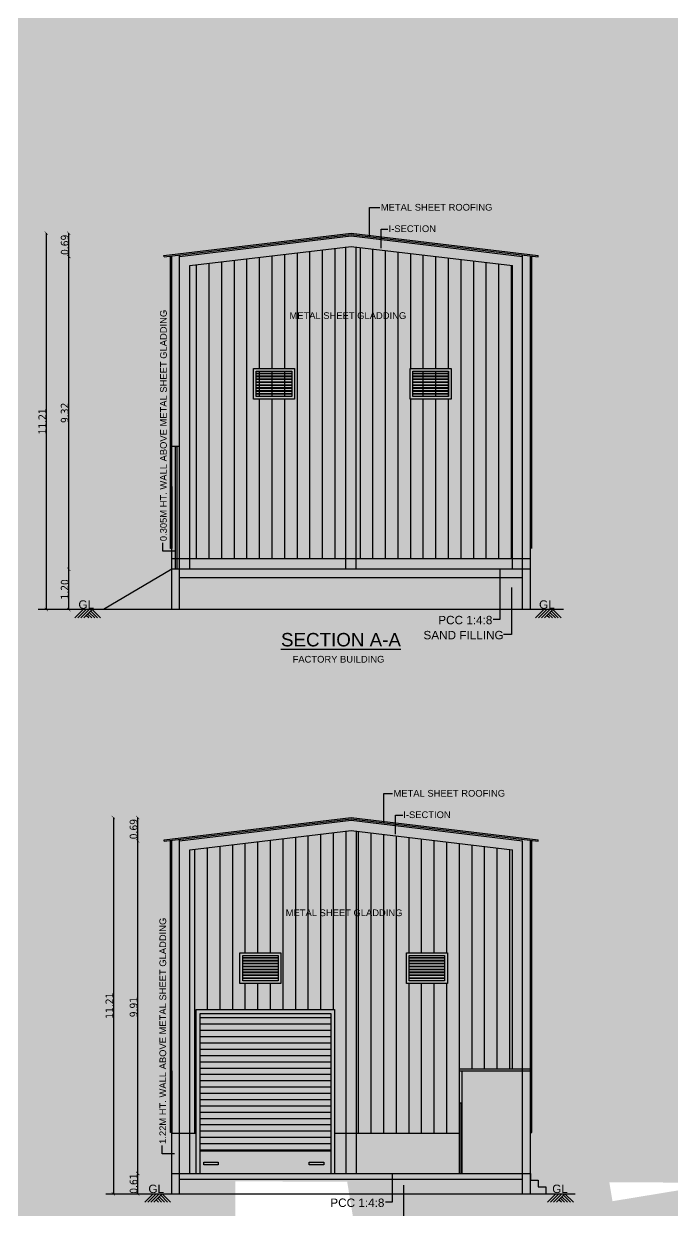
# Model space of a CAD drawing. Header units: metres. Extents: x 0 to 11269, y -5244 to -4054.
# Drawn here: x 10422.86 to 10442.17, y -4848.53 to -4813.19 of the extents above; entities that cross this region are included whole.
import ezdxf

# ---------------------------------------------------------------- set-up
doc = ezdxf.new("R2010")
doc.units = ezdxf.units.M
doc.header["$MEASUREMENT"] = 0
doc.header["$PDMODE"] = 2
doc.linetypes.add('HIDDEN', pattern=[0.375, 0.25, -0.125])
for name, color, linetype in [('2CON', 5, 'Continuous'), ('3CON', 3, 'Continuous'), ('BOUNDARY', 6, 'Continuous'), ('DIM', 3, 'Continuous'), ('TEX', 2, 'Continuous')]:
    doc.layers.add(name, color=color, linetype=linetype)
doc.styles.get("Standard").update_dxf_attribs({"font": 'arial.ttf'})
doc.styles.add('STYLE1', font='tahoma.ttf', dxfattribs={"height": 0.23})
doc.styles.add('SUBBU3', font='swissl.ttf', dxfattribs={"width": 0.8})
doc.dimstyles.new('300', dxfattribs={"dimscale": 0.1, "dimtxt": 500, "dimasz": 2000, "dimexe": 400, "dimexo": 1500, "dimgap": 0, "dimtad": 1, "dimlfac": 0.001, "dimzin": 0, "dimdsep": 46, "dimtxsty": 'Standard', "dimcen": 800, "dimse1": 1, "dimse2": 1, "dimclrd": 1, "dimclre": 5, "dimclrt": 3, "dimadec": 0, "dimazin": 0, "dimtfac": 1, "dimtix": 1, "dimtofl": 0, "dimtmove": 1, "dimatfit": 3, "dimfxl": 0, "dimtolj": 1, "dimtzin": 0, "dimarcsym": 0})
doc.dimstyles.new('FLOOR PLAN', dxfattribs={"dimtxt": 0.4, "dimasz": 0.1, "dimexe": 0.18, "dimexo": 0.0625, "dimgap": 0, "dimtad": 1, "dimzin": 0, "dimdsep": 46, "dimtxsty": 'Standard', "dimblk": 'ARCHTICK', "dimcen": 0.09, "dimse1": 1, "dimse2": 1, "dimclrd": 254, "dimclrt": 3, "dimadec": 0, "dimazin": 0, "dimtfac": 1, "dimtix": 1, "dimtofl": 0, "dimtmove": 1, "dimatfit": 0, "dimfxl": 0, "dimtolj": 1, "dimtzin": 0, "dimlwd": -1, "dimarcsym": 0})
doc.dimstyles.new('GG', dxfattribs={"dimscale": 0.1, "dimtxt": 2000, "dimasz": 2000, "dimexe": 400, "dimexo": 1500, "dimgap": 0.08, "dimtad": 1, "dimlfac": 0.001, "dimzin": 0, "dimdsep": 46, "dimtxsty": 'Standard', "dimcen": 800, "dimse1": 1, "dimse2": 1, "dimclrd": 1, "dimclre": 5, "dimclrt": 3, "dimadec": 0, "dimazin": 0, "dimtfac": 1, "dimtix": 1, "dimtofl": 0, "dimtmove": 0, "dimatfit": 3, "dimfxl": 0, "dimtolj": 1, "dimtzin": 0, "dimarcsym": 0})

# ---------------------------------------------------------------- blocks, each defined once
blk = doc.blocks.new('_ArchTick')
at = {"color": 0, "lineweight": 0, "const_width": 0.15}
blk.add_lwpolyline([(-0.5, -0.5), (0.5, 0.5)], dxfattribs=at)
blk = doc.blocks.new('*D385')
at = {"layer": 'DEFPOINTS', "color": 0, "linetype": 'ByBlock', "ltscale": 100}
for p in [(10426.253, -4847.435), (10427.926, -4847.435), (10427.926, -4848.045)]:
    blk.add_point(p, dxfattribs=at)
at = {"layer": 'DIM', "color": 254, "linetype": 'HIDDEN', "ltscale": 100}
blk.add_line((10426.253, -4848.045), (10426.253, -4847.435), dxfattribs=at)
at = {"layer": 'DIM', "color": 254, "linetype": 'ByBlock', "ltscale": 100, "xscale": 0.1, "yscale": 0.1, "zscale": 0.1}
for p, rotation in [((10426.253, -4847.435), 90), ((10426.253, -4848.045), 270)]:
    blk.add_blockref('_ArchTick', p, dxfattribs=dict(at, rotation=rotation))
at = {"layer": 'DIM', "color": 3, "linetype": 'ByBlock', "ltscale": 100, "insert": (10426.133, -4847.74), "char_height": 0.23, "attachment_point": 5, "rotation": 90, "style": 'STYLE1'}
blk.add_mtext('\\A1;0.61', dxfattribs=at)
blk = doc.blocks.new('*D386')
at = {"layer": 'DEFPOINTS', "color": 0, "linetype": 'ByBlock', "ltscale": 100}
for p in [(10426.253, -4837.528), (10427.498, -4837.528), (10427.926, -4847.435)]:
    blk.add_point(p, dxfattribs=at)
at = {"layer": 'DIM', "color": 254, "linetype": 'HIDDEN', "ltscale": 100}
blk.add_line((10426.253, -4847.435), (10426.253, -4837.528), dxfattribs=at)
at = {"layer": 'DIM', "color": 254, "linetype": 'ByBlock', "ltscale": 100, "xscale": 0.1, "yscale": 0.1, "zscale": 0.1}
for p, rotation in [((10426.253, -4837.528), 90), ((10426.253, -4847.435), 270)]:
    blk.add_blockref('_ArchTick', p, dxfattribs=dict(at, rotation=rotation))
at = {"layer": 'DIM', "color": 3, "linetype": 'ByBlock', "ltscale": 100, "insert": (10426.133, -4842.482), "char_height": 0.23, "attachment_point": 5, "rotation": 90, "style": 'STYLE1'}
blk.add_mtext('\\A1;9.91', dxfattribs=at)
blk = doc.blocks.new('*D387')
at = {"layer": 'DEFPOINTS', "color": 0, "linetype": 'ByBlock', "ltscale": 100}
for p in [(10426.253, -4836.835), (10432.606, -4836.835), (10427.498, -4837.528)]:
    blk.add_point(p, dxfattribs=at)
at = {"layer": 'DIM', "color": 254, "linetype": 'HIDDEN', "ltscale": 100}
blk.add_line((10426.253, -4837.528), (10426.253, -4836.835), dxfattribs=at)
at = {"layer": 'DIM', "color": 254, "linetype": 'ByBlock', "ltscale": 100, "xscale": 0.1, "yscale": 0.1, "zscale": 0.1}
for p, rotation in [((10426.253, -4836.835), 90), ((10426.253, -4837.528), 270)]:
    blk.add_blockref('_ArchTick', p, dxfattribs=dict(at, rotation=rotation))
at = {"layer": 'DIM', "color": 3, "linetype": 'ByBlock', "ltscale": 100, "insert": (10426.133, -4837.182), "char_height": 0.23, "attachment_point": 5, "rotation": 90, "style": 'STYLE1'}
blk.add_mtext('\\A1;0.69', dxfattribs=at)
blk = doc.blocks.new('*D388')
at = {"layer": 'DEFPOINTS', "color": 0, "linetype": 'ByBlock', "ltscale": 100}
for p in [(10432.606, -4836.835), (10425.53, -4848.045), (10432.606, -4848.045)]:
    blk.add_point(p, dxfattribs=at)
at = {"layer": 'DIM', "color": 254, "linetype": 'HIDDEN', "ltscale": 100}
blk.add_line((10425.53, -4836.835), (10425.53, -4848.045), dxfattribs=at)
at = {"layer": 'DIM', "color": 254, "linetype": 'ByBlock', "ltscale": 100, "xscale": 0.1, "yscale": 0.1, "zscale": 0.1}
for p, rotation in [((10425.53, -4836.835), 90), ((10425.53, -4848.045), 270)]:
    blk.add_blockref('_ArchTick', p, dxfattribs=dict(at, rotation=rotation))
at = {"layer": 'DIM', "color": 3, "linetype": 'ByBlock', "ltscale": 100, "insert": (10425.412, -4842.44), "char_height": 0.23, "attachment_point": 5, "rotation": 90, "style": 'STYLE1'}
blk.add_mtext('\\A1;11.21', dxfattribs=at)
blk = doc.blocks.new('*D394')
at = {"layer": 'DEFPOINTS', "color": 0, "linetype": 'ByBlock', "ltscale": 100}
for p in [(10424.202, -4829.44), (10428.132, -4829.44), (10428.132, -4830.64)]:
    blk.add_point(p, dxfattribs=at)
at = {"layer": 'DIM', "color": 254, "linetype": 'HIDDEN', "ltscale": 100}
blk.add_line((10424.202, -4830.64), (10424.202, -4829.44), dxfattribs=at)
at = {"layer": 'DIM', "color": 254, "linetype": 'ByBlock', "ltscale": 100, "xscale": 0.1, "yscale": 0.1, "zscale": 0.1}
for p, rotation in [((10424.202, -4829.44), 90), ((10424.202, -4830.64), 270)]:
    blk.add_blockref('_ArchTick', p, dxfattribs=dict(at, rotation=rotation))
at = {"layer": 'DIM', "color": 3, "linetype": 'ByBlock', "ltscale": 100, "insert": (10424.082, -4830.04), "char_height": 0.23, "attachment_point": 5, "rotation": 90, "style": 'STYLE1'}
blk.add_mtext('\\A1;1.20', dxfattribs=at)
blk = doc.blocks.new('*D395')
at = {"layer": 'DEFPOINTS', "color": 0, "linetype": 'ByBlock', "ltscale": 100}
for p in [(10424.202, -4820.124), (10427.141, -4820.124), (10428.132, -4829.44)]:
    blk.add_point(p, dxfattribs=at)
at = {"layer": 'DIM', "color": 254, "linetype": 'HIDDEN', "ltscale": 100}
blk.add_line((10424.202, -4829.44), (10424.202, -4820.124), dxfattribs=at)
at = {"layer": 'DIM', "color": 254, "linetype": 'ByBlock', "ltscale": 100, "xscale": 0.1, "yscale": 0.1, "zscale": 0.1}
for p, rotation in [((10424.202, -4820.124), 90), ((10424.202, -4829.44), 270)]:
    blk.add_blockref('_ArchTick', p, dxfattribs=dict(at, rotation=rotation))
at = {"layer": 'DIM', "color": 3, "linetype": 'ByBlock', "ltscale": 100, "insert": (10424.082, -4824.782), "char_height": 0.23, "attachment_point": 5, "rotation": 90, "style": 'STYLE1'}
blk.add_mtext('\\A1;9.32', dxfattribs=at)
blk = doc.blocks.new('*D396')
at = {"layer": 'DEFPOINTS', "color": 0, "linetype": 'ByBlock', "ltscale": 100}
for p in [(10424.202, -4819.43), (10432.249, -4819.43), (10427.141, -4820.124)]:
    blk.add_point(p, dxfattribs=at)
at = {"layer": 'DIM', "color": 254, "linetype": 'HIDDEN', "ltscale": 100}
blk.add_line((10424.202, -4820.124), (10424.202, -4819.43), dxfattribs=at)
at = {"layer": 'DIM', "color": 254, "linetype": 'ByBlock', "ltscale": 100, "xscale": 0.1, "yscale": 0.1, "zscale": 0.1}
for p, rotation in [((10424.202, -4819.43), 90), ((10424.202, -4820.124), 270)]:
    blk.add_blockref('_ArchTick', p, dxfattribs=dict(at, rotation=rotation))
at = {"layer": 'DIM', "color": 3, "linetype": 'ByBlock', "ltscale": 100, "insert": (10424.082, -4819.777), "char_height": 0.23, "attachment_point": 5, "rotation": 90, "style": 'STYLE1'}
blk.add_mtext('\\A1;0.69', dxfattribs=at)
blk = doc.blocks.new('*D397')
at = {"layer": 'DEFPOINTS', "color": 0, "linetype": 'ByBlock', "ltscale": 100}
for p in [(10432.539, -4819.43), (10423.531, -4830.64), (10432.539, -4830.64)]:
    blk.add_point(p, dxfattribs=at)
at = {"layer": 'DIM', "color": 254, "linetype": 'HIDDEN', "ltscale": 100}
blk.add_line((10423.531, -4819.43), (10423.531, -4830.64), dxfattribs=at)
at = {"layer": 'DIM', "color": 254, "linetype": 'ByBlock', "ltscale": 100, "xscale": 0.1, "yscale": 0.1, "zscale": 0.1}
for p, rotation in [((10423.531, -4819.43), 90), ((10423.531, -4830.64), 270)]:
    blk.add_blockref('_ArchTick', p, dxfattribs=dict(at, rotation=rotation))
at = {"layer": 'DIM', "color": 3, "linetype": 'ByBlock', "ltscale": 100, "insert": (10423.413, -4825.035), "char_height": 0.23, "attachment_point": 5, "rotation": 90, "style": 'STYLE1'}
blk.add_mtext('\\A1;11.21', dxfattribs=at)

msp = doc.modelspace()

# ---------------------------------------------------------------- hatches: boundary and pattern name
at = {"layer": 'DIM', "linetype": 'ByBlock', "ltscale": 100}
h = msp.add_hatch(dxfattribs=at)
h.set_pattern_fill('ANSI31', color=4, scale=3, angle=225, style=0)
h.set_pattern_definition([(270, (4606.8824, 727.5288), (0.375, -1e-16), [])])
h.paths.add_polyline_path([(10437.40957, -4820.39392), (10432.75907, -4819.84071), (10432.75907, -4829.1352), (10437.40957, -4829.1352)])
h.paths.add_polyline_path([(10434.36807, -4824.3727), (10434.36807, -4823.4627), (10435.58807, -4823.4627), (10435.58807, -4824.3727)], flags=16)
h.paths.add_polyline_path([(10434.44807, -4824.2927), (10434.44807, -4823.5427), (10435.50807, -4823.5427), (10435.50807, -4824.2927)], flags=0)
h.paths.add_polyline_path([(10434.44807, -4824.2282), (10434.44807, -4824.2057), (10435.50807, -4824.2057), (10435.50807, -4824.2282)], flags=0)
h.paths.add_polyline_path([(10434.44807, -4824.1412), (10434.44807, -4824.1187), (10435.50807, -4824.1187), (10435.50807, -4824.1412)], flags=0)
h.paths.add_polyline_path([(10434.44807, -4824.0542), (10434.44807, -4824.0317), (10435.50807, -4824.0317), (10435.50807, -4824.0542)], flags=0)
h.paths.add_polyline_path([(10434.44807, -4823.9672), (10434.44807, -4823.9447), (10435.50807, -4823.9447), (10435.50807, -4823.9672)], flags=0)
h.paths.add_polyline_path([(10434.44807, -4823.8802), (10434.44807, -4823.8577), (10435.50807, -4823.8577), (10435.50807, -4823.8802)], flags=0)
h.paths.add_polyline_path([(10434.44807, -4823.7932), (10434.44807, -4823.7707), (10435.50807, -4823.7707), (10435.50807, -4823.7932)], flags=0)
h.paths.add_polyline_path([(10434.44807, -4823.7062), (10434.44807, -4823.6837), (10435.50807, -4823.6837), (10435.50807, -4823.7062)], flags=0)
h.paths.add_polyline_path([(10434.44807, -4823.6192), (10434.44807, -4823.5967), (10435.50807, -4823.5967), (10435.50807, -4823.6192)], flags=0)
h.paths.add_polyline_path([(10432.45407, -4819.84059), (10427.80257, -4820.39392), (10427.80257, -4829.1352), (10432.45407, -4829.1352)])
h.paths.add_polyline_path([(10429.70007, -4824.3727), (10429.70007, -4823.4627), (10430.92007, -4823.4627), (10430.92007, -4824.3727)], flags=16)
h.paths.add_polyline_path([(10429.78007, -4824.2927), (10429.78007, -4823.5427), (10430.84007, -4823.5427), (10430.84007, -4824.2927)], flags=0)
h.paths.add_polyline_path([(10429.78007, -4824.2282), (10429.78007, -4824.2057), (10430.84007, -4824.2057), (10430.84007, -4824.2282)], flags=0)
h.paths.add_polyline_path([(10429.78007, -4824.1412), (10429.78007, -4824.1187), (10430.84007, -4824.1187), (10430.84007, -4824.1412)], flags=0)
h.paths.add_polyline_path([(10429.78007, -4824.0542), (10429.78007, -4824.0317), (10430.84007, -4824.0317), (10430.84007, -4824.0542)], flags=0)
h.paths.add_polyline_path([(10429.78007, -4823.9672), (10429.78007, -4823.9447), (10430.84007, -4823.9447), (10430.84007, -4823.9672)], flags=0)
h.paths.add_polyline_path([(10429.78007, -4823.8802), (10429.78007, -4823.8577), (10430.84007, -4823.8577), (10430.84007, -4823.8802)], flags=0)
h.paths.add_polyline_path([(10429.78007, -4823.7932), (10429.78007, -4823.7707), (10430.84007, -4823.7707), (10430.84007, -4823.7932)], flags=0)
h.paths.add_polyline_path([(10429.78007, -4823.7062), (10429.78007, -4823.6837), (10430.84007, -4823.6837), (10430.84007, -4823.7062)], flags=0)
h.paths.add_polyline_path([(10429.78007, -4823.6192), (10429.78007, -4823.5967), (10430.84007, -4823.5967), (10430.84007, -4823.6192)], flags=0)
h.paths.add_polyline_path([(10430.71987, -4822.03982), (10434.30091, -4822.03982), (10434.30091, -4821.72959), (10430.71987, -4821.72959)], flags=9)
h = msp.add_hatch(dxfattribs=at)
h.set_pattern_fill('ANSI31', color=4, scale=3, angle=225, style=0)
h.set_pattern_definition([(270, (4969.83207, 767.7652), (0.375, -1e-16), [])])
h.paths.add_polyline_path([(10430.60937, -4839.8289), (10434.19041, -4839.8289), (10434.19041, -4839.51867), (10430.60937, -4839.51867)], flags=9)
h.paths.add_polyline_path([(10430.51907, -4841.77729), (10429.29907, -4841.77729), (10429.29907, -4840.86729), (10430.51907, -4840.86729)])
h.paths.add_polyline_path([(10432.45307, -4837.2453), (10427.80257, -4837.79851), (10427.80257, -4846.23479), (10427.99907, -4846.23479), (10427.99907, -4842.55479), (10432.11607, -4842.55479), (10432.11607, -4846.23479), (10432.45307, -4846.23479)])
h.paths.add_polyline_path([(10435.47307, -4840.86729), (10435.47307, -4841.77729), (10434.25307, -4841.77729), (10434.25307, -4840.86729)])
h.paths.add_polyline_path([(10435.83957, -4844.32479), (10437.40957, -4844.32479), (10437.40957, -4837.79851), (10432.75807, -4837.24518), (10432.75807, -4846.23479), (10435.83957, -4846.23479)])
h = msp.add_hatch(dxfattribs=at)
h.set_pattern_fill('ANSI31', color=4, scale=1.5, angle=135, style=0)
h.set_pattern_definition([(180, (4969.83207, 767.76521), (0, -0.1875), [])])
h.paths.add_polyline_path([(10432.00107, -4846.76879), (10432.00107, -4842.66979), (10428.11407, -4842.66979), (10428.11407, -4846.76879)])

# ---------------------------------------------------------------- linework, layer by layer
at = {"layer": '2CON'}
for p, q in [((10424.37927, -4830.89221), (10424.63129, -4830.6402)), ((10424.46837, -4830.89221), (10424.72039, -4830.6402)), ((10424.55747, -4830.89221), (10424.80949, -4830.6402)), ((10424.64657, -4830.89221), (10424.89859, -4830.6402)), ((10425.0615, -4830.89221), (10424.85404, -4830.68475)), ((10425.1506, -4830.89221), (10424.89859, -4830.6402)), ((10438.0955, -4830.89221), (10438.34751, -4830.6402)), ((10438.1846, -4830.89221), (10438.43661, -4830.6402)), ((10438.2737, -4830.89221), (10438.52571, -4830.6402)), ((10438.3628, -4830.89221), (10438.61481, -4830.6402)), ((10438.77772, -4830.89221), (10438.57026, -4830.68475)), ((10438.86682, -4830.89221), (10438.61481, -4830.6402)), ((10424.7942, -4830.89221), (10424.72039, -4830.8184)), ((10424.8833, -4830.89221), (10424.76494, -4830.77385)), ((10424.9724, -4830.89221), (10424.80949, -4830.7293)), ((10438.51042, -4830.89221), (10438.43661, -4830.8184)), ((10438.59952, -4830.89221), (10438.48116, -4830.77385)), ((10438.68862, -4830.89221), (10438.52571, -4830.7293)), ((10426.46279, -4848.2968), (10426.7148, -4848.04479)), ((10426.55189, -4848.2968), (10426.8039, -4848.04479)), ((10426.64099, -4848.2968), (10426.893, -4848.04479)), ((10426.73009, -4848.2968), (10426.9821, -4848.04479)), ((10426.87771, -4848.2968), (10426.8039, -4848.22299)), ((10426.96681, -4848.2968), (10426.84845, -4848.17844)), ((10427.05591, -4848.2968), (10426.893, -4848.13389)), ((10427.14501, -4848.2968), (10426.93755, -4848.08934)), ((10427.23411, -4848.2968), (10426.9821, -4848.04479)), ((10438.4555, -4848.2968), (10438.70751, -4848.04479)), ((10438.5446, -4848.2968), (10438.79661, -4848.04479)), ((10438.6337, -4848.2968), (10438.88571, -4848.04479)), ((10438.7228, -4848.2968), (10438.97481, -4848.04479)), ((10438.87042, -4848.2968), (10438.79661, -4848.22299)), ((10438.95952, -4848.2968), (10438.84116, -4848.17844)), ((10439.04862, -4848.2968), (10438.88571, -4848.13389)), ((10439.13772, -4848.2968), (10438.93026, -4848.08934)), ((10439.22682, -4848.2968), (10438.97481, -4848.04479))]:
    msp.add_line(p, q, dxfattribs=at)
at = {"layer": 'DIM', "color": 4, "linetype": 'ByBlock', "ltscale": 100}
for p, q in [((10427.03232, -4820.09935), (10432.60607, -4819.4302)), ((10427.03707, -4820.13891), (10432.60607, -4819.47096)), ((10427.49757, -4820.12386), (10432.60607, -4819.51172)), ((10432.60607, -4819.4302), (10438.17507, -4820.09878)), ((10432.60607, -4819.47096), (10438.17507, -4820.13891)), ((10432.60607, -4819.51172), (10437.71457, -4820.12386)), ((10427.49757, -4829.4402), (10427.49757, -4820.08368)), ((10427.80257, -4820.39392), (10432.60607, -4819.82251)), ((10432.45407, -4829.4402), (10432.45407, -4819.84059)), ((10432.60607, -4819.82251), (10437.40957, -4820.39392)), ((10432.75907, -4829.4402), (10432.75907, -4819.84071)), ((10437.71457, -4830.6402), (10437.71457, -4820.08368)), ((10427.03707, -4820.13891), (10427.03232, -4820.09935)), ((10427.22757, -4828.8177), (10427.22757, -4820.11606)), ((10427.26757, -4830.6402), (10427.26757, -4820.11126)), ((10427.26757, -4830.6402), (10427.26757, -4820.11126)), ((10427.49757, -4830.6402), (10427.49757, -4820.12386)), ((10427.80257, -4829.4402), (10427.80257, -4820.39392)), ((10437.40957, -4829.4402), (10437.40957, -4820.39392)), ((10437.71457, -4829.4402), (10437.71457, -4820.12386)), ((10437.94457, -4830.6402), (10437.94457, -4820.11126)), ((10437.94457, -4830.6402), (10437.94457, -4820.11126)), ((10437.98457, -4828.8177), (10437.98457, -4820.11606)), ((10438.17507, -4820.13891), (10438.17507, -4820.09878)), ((10427.49757, -4825.7802), (10427.26757, -4825.7802)), ((10427.49757, -4829.4402), (10427.49757, -4825.7802)), ((10427.49757, -4830.6402), (10427.49757, -4826.3702)), ((10427.26757, -4826.9802), (10427.26757, -4828.8177)), ((10427.26757, -4828.8177), (10427.22757, -4828.8177)), ((10437.94457, -4829.1352), (10427.26757, -4829.1352)), ((10427.26757, -4829.4402), (10425.23707, -4830.6402)), ((10437.94457, -4829.4402), (10427.26757, -4829.4402)), ((10437.71457, -4829.6982), (10427.49757, -4829.6982)), ((10438.93102, -4830.6402), (10423.29282, -4830.6402)), ((10427.03707, -4837.50336), (10432.60607, -4836.83479)), ((10427.03707, -4837.5435), (10432.60607, -4836.87555)), ((10427.49757, -4837.52845), (10432.60607, -4836.91631)), ((10432.60607, -4836.83479), (10438.17507, -4837.50336)), ((10432.60607, -4836.87555), (10438.17507, -4837.5435)), ((10432.60607, -4836.91631), (10437.71457, -4837.52845)), ((10427.80257, -4837.79851), (10432.60607, -4837.2271)), ((10432.45307, -4837.2453), (10432.45307, -4847.43479)), ((10432.60607, -4837.2271), (10437.40957, -4837.79851)), ((10432.75807, -4837.24518), (10432.75807, -4847.43479)), ((10427.03707, -4837.5435), (10427.03707, -4837.50336)), ((10427.03707, -4837.5435), (10427.03707, -4837.50336)), ((10427.22757, -4846.22229), (10427.22757, -4837.52065)), ((10427.26757, -4848.04479), (10427.26757, -4837.51585)), ((10427.49757, -4848.04479), (10427.49757, -4837.48826)), ((10437.71457, -4848.04479), (10437.71457, -4837.52845)), ((10437.94457, -4848.04479), (10437.94457, -4837.51585)), ((10437.98457, -4846.22229), (10437.98457, -4837.52065)), ((10438.17507, -4837.5435), (10438.17507, -4837.50336)), ((10427.80257, -4847.43479), (10427.80257, -4837.79851)), ((10437.40957, -4844.32479), (10437.40957, -4837.79851)), ((10427.26757, -4844.38479), (10427.26757, -4846.22229)), ((10435.83957, -4847.43479), (10435.83957, -4844.32479)), ((10435.83957, -4844.32479), (10437.94457, -4844.32479)), ((10435.83957, -4844.38479), (10437.94457, -4844.38479)), ((10435.91457, -4847.43479), (10435.91457, -4844.38479)), ((10437.94457, -4844.38479), (10437.94457, -4846.22229)), ((10435.83957, -4845.33479), (10435.91457, -4845.33479)), ((10435.87707, -4845.33479), (10435.87707, -4847.43479)), ((10427.26757, -4846.22229), (10427.22757, -4846.22229)), ((10427.26757, -4846.23479), (10427.99907, -4846.23479)), ((10427.26757, -4846.23479), (10427.99907, -4846.23479)), ((10432.11607, -4846.23479), (10435.83957, -4846.23479)), ((10432.11607, -4846.23479), (10435.83957, -4846.23479)), ((10437.94457, -4846.22229), (10437.98457, -4846.22229)), ((10428.11407, -4846.76879), (10432.00107, -4846.76879)), ((10427.26757, -4847.43479), (10437.94457, -4847.43479)), ((10427.49757, -4847.60729), (10437.71457, -4847.60729)), ((10437.94457, -4847.43479), (10437.94457, -4847.63479)), ((10437.94457, -4847.63479), (10438.17457, -4847.63479)), ((10438.17457, -4847.63479), (10438.17457, -4847.83479)), ((10438.17457, -4847.83479), (10438.40457, -4847.83479)), ((10438.40457, -4847.83479), (10438.40457, -4848.04479)), ((10425.30552, -4848.04479), (10439.27468, -4848.04479))]:
    msp.add_line(p, q, dxfattribs=at)
for points in [[(10429.70007, -4824.3727), (10429.70007, -4823.4627), (10430.92007, -4823.4627), (10430.92007, -4824.3727)], [(10429.78007, -4824.2927), (10429.78007, -4823.5427), (10430.84007, -4823.5427), (10430.84007, -4824.2927)], [(10429.78007, -4823.6192), (10429.78007, -4823.5967), (10430.84007, -4823.5967), (10430.84007, -4823.6192)], [(10434.36807, -4824.3727), (10434.36807, -4823.4627), (10435.58807, -4823.4627), (10435.58807, -4824.3727)], [(10434.44807, -4824.2927), (10434.44807, -4823.5427), (10435.50807, -4823.5427), (10435.50807, -4824.2927)], [(10434.44807, -4823.6192), (10434.44807, -4823.5967), (10435.50807, -4823.5967), (10435.50807, -4823.6192)], [(10429.78007, -4823.7062), (10429.78007, -4823.6837), (10430.84007, -4823.6837), (10430.84007, -4823.7062)], [(10429.78007, -4823.7932), (10429.78007, -4823.7707), (10430.84007, -4823.7707), (10430.84007, -4823.7932)], [(10429.78007, -4823.8802), (10429.78007, -4823.8577), (10430.84007, -4823.8577), (10430.84007, -4823.8802)], [(10429.78007, -4823.9672), (10429.78007, -4823.9447), (10430.84007, -4823.9447), (10430.84007, -4823.9672)], [(10434.44807, -4823.7062), (10434.44807, -4823.6837), (10435.50807, -4823.6837), (10435.50807, -4823.7062)], [(10434.44807, -4823.7932), (10434.44807, -4823.7707), (10435.50807, -4823.7707), (10435.50807, -4823.7932)], [(10434.44807, -4823.8802), (10434.44807, -4823.8577), (10435.50807, -4823.8577), (10435.50807, -4823.8802)], [(10434.44807, -4823.9672), (10434.44807, -4823.9447), (10435.50807, -4823.9447), (10435.50807, -4823.9672)], [(10429.78007, -4824.0542), (10429.78007, -4824.0317), (10430.84007, -4824.0317), (10430.84007, -4824.0542)], [(10429.78007, -4824.1412), (10429.78007, -4824.1187), (10430.84007, -4824.1187), (10430.84007, -4824.1412)], [(10429.78007, -4824.2282), (10429.78007, -4824.2057), (10430.84007, -4824.2057), (10430.84007, -4824.2282)], [(10434.44807, -4824.0542), (10434.44807, -4824.0317), (10435.50807, -4824.0317), (10435.50807, -4824.0542)], [(10434.44807, -4824.1412), (10434.44807, -4824.1187), (10435.50807, -4824.1187), (10435.50807, -4824.1412)], [(10434.44807, -4824.2282), (10434.44807, -4824.2057), (10435.50807, -4824.2057), (10435.50807, -4824.2282)], [(10427.38257, -4825.7802), (10427.42307, -4825.7802), (10427.42307, -4829.4402), (10427.38257, -4829.4402)], [(10429.29907, -4841.77729), (10429.29907, -4840.86729), (10430.51907, -4840.86729), (10430.51907, -4841.77729)], [(10429.37907, -4841.69729), (10429.37907, -4840.94729), (10430.43907, -4840.94729), (10430.43907, -4841.69729)], [(10434.25307, -4841.77729), (10434.25307, -4840.86729), (10435.47307, -4840.86729), (10435.47307, -4841.77729)], [(10434.33307, -4841.69729), (10434.33307, -4840.94729), (10435.39307, -4840.94729), (10435.39307, -4841.69729)], [(10429.37907, -4841.02379), (10429.37907, -4841.00129), (10430.43907, -4841.00129), (10430.43907, -4841.02379)], [(10429.37907, -4841.11079), (10429.37907, -4841.08829), (10430.43907, -4841.08829), (10430.43907, -4841.11079)], [(10429.37907, -4841.19779), (10429.37907, -4841.17529), (10430.43907, -4841.17529), (10430.43907, -4841.19779)], [(10429.37907, -4841.28479), (10429.37907, -4841.26229), (10430.43907, -4841.26229), (10430.43907, -4841.28479)], [(10434.33307, -4841.02379), (10434.33307, -4841.00129), (10435.39307, -4841.00129), (10435.39307, -4841.02379)], [(10434.33307, -4841.11079), (10434.33307, -4841.08829), (10435.39307, -4841.08829), (10435.39307, -4841.11079)], [(10434.33307, -4841.19779), (10434.33307, -4841.17529), (10435.39307, -4841.17529), (10435.39307, -4841.19779)], [(10434.33307, -4841.28479), (10434.33307, -4841.26229), (10435.39307, -4841.26229), (10435.39307, -4841.28479)], [(10429.37907, -4841.37179), (10429.37907, -4841.34929), (10430.43907, -4841.34929), (10430.43907, -4841.37179)], [(10429.37907, -4841.45879), (10429.37907, -4841.43629), (10430.43907, -4841.43629), (10430.43907, -4841.45879)], [(10429.37907, -4841.54579), (10429.37907, -4841.52329), (10430.43907, -4841.52329), (10430.43907, -4841.54579)], [(10429.37907, -4841.63279), (10429.37907, -4841.61029), (10430.43907, -4841.61029), (10430.43907, -4841.63279)], [(10434.33307, -4841.37179), (10434.33307, -4841.34929), (10435.39307, -4841.34929), (10435.39307, -4841.37179)], [(10434.33307, -4841.45879), (10434.33307, -4841.43629), (10435.39307, -4841.43629), (10435.39307, -4841.45879)], [(10434.33307, -4841.54579), (10434.33307, -4841.52329), (10435.39307, -4841.52329), (10435.39307, -4841.54579)], [(10434.33307, -4841.63279), (10434.33307, -4841.61029), (10435.39307, -4841.61029), (10435.39307, -4841.63279)], [(10428.21807, -4847.18429), (10428.21807, -4847.10479), (10428.64607, -4847.10479), (10428.64607, -4847.18429)], [(10431.36357, -4847.18429), (10431.36357, -4847.10479), (10431.79157, -4847.10479), (10431.79157, -4847.18429)]]:
    msp.add_lwpolyline(points, close=True, dxfattribs=at)
for points in [[(10427.99907, -4847.43479), (10427.99907, -4842.55479), (10432.11607, -4842.55479), (10432.11607, -4847.43479)], [(10428.11407, -4847.43479), (10428.11407, -4842.66979), (10432.00107, -4842.66979), (10432.00107, -4847.43479)]]:
    msp.add_lwpolyline(points, dxfattribs=at)

# ---------------------------------------------------------------- texts
at = {"color": 2}
for p in [(10424.48857, -4830.61681), (10438.2048, -4830.61681), (10426.57209, -4848.02139), (10438.59645, -4848.02139)]:
    msp.add_text('GL', height=0.25, dxfattribs=at).set_placement(p)
at = {"layer": '2CON', "color": 3, "linetype": 'Continuous'}
for s, p in [('METAL SHEET ROOFING', (10433.49227, -4818.75823)), ('I-SECTION', (10433.72373, -4819.39773)), ('METAL SHEET GLADDING', (10430.77157, -4821.9847)), ('METAL SHEET ROOFING', (10433.8694, -4836.21379)), ('I-SECTION', (10434.16124, -4836.85329)), ('METAL SHEET GLADDING', (10430.66107, -4839.77379))]:
    msp.add_text(s, height=0.2, dxfattribs=at).set_placement(p)
for s, p in [('0.305M HT. WALL ABOVE METAL SHEET GLADDING', (10427.12034, -4828.6047)), ('1.22M HT. WALL ABOVE METAL SHEET GLADDING', (10427.10084, -4846.55729))]:
    msp.add_text(s, height=0.2, rotation=90, dxfattribs=at).set_placement(p)
at = {"layer": '3CON', "lineweight": 30}
for s, p in [('PCC 1:4:8', (10435.20288, -4831.07918)), ('SAND FILLING', (10434.76254, -4831.5273)), ('PCC 1:4:8', (10431.98889, -4848.43564))]:
    msp.add_text(s, height=0.25, dxfattribs=at).set_placement(p)
at = {"layer": '3CON'}
msp.add_text('FACTORY BUILDING', height=0.2, dxfattribs=at).set_placement((10430.86583, -4832.22101))
at = {"layer": 'TEX', "style": 'SUBBU3'}
msp.add_text('%%USECTION A-A', height=0.4, dxfattribs=at).set_placement((10430.52007, -4831.73856))

# ---------------------------------------------------------------- dimensions: what is measured, and where the dimension line sits
at = {"layer": 'DIM', "color": 4, "linetype": 'ByBlock', "ltscale": 100}
for base, p1, p2, picture, middle in [((10423.5306, -4830.6402), (10432.53878, -4819.4302), (10432.53878, -4830.6402), '*D397', (10423.41321, -4825.0352)), ((10424.20151, -4819.4302), (10427.14068, -4820.12386), (10432.24918, -4819.4302), '*D396', (10424.0818, -4819.77703)), ((10424.20151, -4820.12386), (10428.13168, -4829.4402), (10427.14068, -4820.12386), '*D395', (10424.08172, -4824.78203)), ((10424.20151, -4829.4402), (10428.13168, -4830.6402), (10428.13168, -4829.4402), '*D394', (10424.08172, -4830.0402)), ((10425.52957, -4848.04479), (10432.60607, -4836.83479), (10432.60607, -4848.04479), '*D388', (10425.41218, -4842.43979)), ((10426.25257, -4836.83479), (10427.49757, -4837.52845), (10432.60607, -4836.83479), '*D387', (10426.13286, -4837.18162)), ((10426.25257, -4837.52845), (10427.92557, -4847.43479), (10427.49757, -4837.52845), '*D386', (10426.13302, -4842.48162)), ((10426.25257, -4847.43479), (10427.92557, -4848.04479), (10427.92557, -4847.43479), '*D385', (10426.13286, -4847.73979))]:
    dim = msp.add_linear_dim(base=base, p1=p1, p2=p2, angle=90, dimstyle='FLOOR PLAN', override={"dimtxsty": 'STYLE1'}, dxfattribs=at)
    dim.commit()
    dim.dimension.update_dxf_attribs({"geometry": picture, "text_midpoint": middle})

# ---------------------------------------------------------------- leaders
at = {"layer": 'BOUNDARY', "color": 4, "ltscale": 30}
for points in [[(10447.84655, -4819.74964), (10447.84655, -4820.2162), (10447.6489, -4820.2162)], [(10448.19155, -4819.93255), (10448.19155, -4820.56585), (10447.94899, -4820.56585)], [(10437.04007, -4829.4402), (10437.04007, -4830.94097), (10436.84242, -4830.94097)], [(10437.38507, -4829.9887), (10437.38507, -4831.38252), (10437.14251, -4831.38252)], [(10462.01078, -4834.46337), (10462.01078, -4834.92992), (10461.81313, -4834.92992)], [(10462.35578, -4834.64628), (10462.35578, -4835.27958), (10462.11322, -4835.27958)], [(10433.82607, -4847.46253), (10433.82607, -4848.29744), (10433.62842, -4848.29744)], [(10434.17107, -4847.79006), (10434.17107, -4848.73899), (10433.92851, -4848.73899)]]:
    msp.add_leader(points, dimstyle='GG', override={"dimgap": 0.04, "dimtad": 0}, dxfattribs=at)
at = {"layer": 'DIM', "color": 4, "linetype": 'ByBlock', "ltscale": 100}
for points in [[(10433.15647, -4819.53116), (10433.15647, -4818.66873), (10433.45827, -4818.66873)], [(10433.5046, -4819.87773), (10433.5046, -4819.31073), (10433.70224, -4819.31073)], [(10546.99984, -4816.28761), (10546.66645, -4815.62054), (10546.56154, -4815.62054)], [(10460.50999, -4816.79493), (10460.25259, -4816.44735), (10460.10104, -4816.44735)], [(10433.58494, -4836.98672), (10433.58494, -4836.12429), (10433.8354, -4836.12429)], [(10433.93307, -4837.33329), (10433.93307, -4836.76629), (10434.14385, -4836.76629)], [(10469.79779, -4853.02942), (10469.79779, -4852.16699), (10469.69016, -4852.16699)], [(10469.22829, -4853.64873), (10469.22829, -4852.78631), (10469.12066, -4852.78631)], [(10433.6197, -4854.55346), (10433.6197, -4853.69104), (10433.72734, -4853.69104)], [(10464.9503, -4854.53116), (10464.9503, -4853.66873), (10464.84266, -4853.66873)], [(10433.96784, -4854.90004), (10433.96784, -4854.33304), (10434.04584, -4854.33304)], [(10464.3808, -4855.19666), (10464.3808, -4854.33423), (10464.27316, -4854.33423)], [(10446.07479, -4836.15356), (10445.7272, -4835.6999), (10445.7272, -4835.54835)], [(10357.44577, -4838.15418), (10357.97765, -4837.42831), (10358.23665, -4837.42831)], [(10540.0576, -4876.08485), (10539.72421, -4875.41778), (10539.6193, -4875.41778)], [(10528.43394, -4818.56035), (10527.9761, -4818.512), (10527.9761, -4818.266)], [(10264.78864, -4847.24193), (10265.27058, -4847.164), (10265.27058, -4846.918)], [(10446.01166, -4818.95853), (10445.12518, -4818.95853), (10445.12518, -4818.71253)], [(10427.37057, -4828.9002), (10426.99834, -4828.9002), (10426.99834, -4828.6542)], [(10229.16064, -4834.07491), (10229.97564, -4834.07491), (10229.97564, -4833.64641)], [(10427.35107, -4846.85279), (10426.97884, -4846.85279), (10426.97884, -4846.60679)], [(10399.69303, -4854.95493), (10400.61303, -4854.95493)], [(10462.44716, -4859.6373), (10461.63216, -4859.6373), (10461.63216, -4859.2088)], [(10427.26757, -4864.41804), (10426.89534, -4864.41804), (10426.89534, -4864.17204)], [(10446.35648, -4874.90496), (10445.69548, -4874.90496), (10445.69548, -4874.69846)]]:
    msp.add_leader(points, dimstyle='300', override={"dimgap": 0.04, "dimtad": 0, "dimfxl": 0.1875}, dxfattribs=at)
at = {"layer": 'DIM', "color": 7, "linetype": 'ByBlock', "ltscale": 100}
for points in [[(10392.31991, -4863.25111), (10392.31991, -4862.55191)], [(10398.03838, -4863.50465), (10398.03838, -4862.85925), (10397.63699, -4863.04813)]]:
    msp.add_leader(points, dimstyle='300', override={"dimgap": 0.04, "dimtad": 0, "dimfxl": 0.1875}, dxfattribs=at)

doc.saveas('drawing.dxf')
